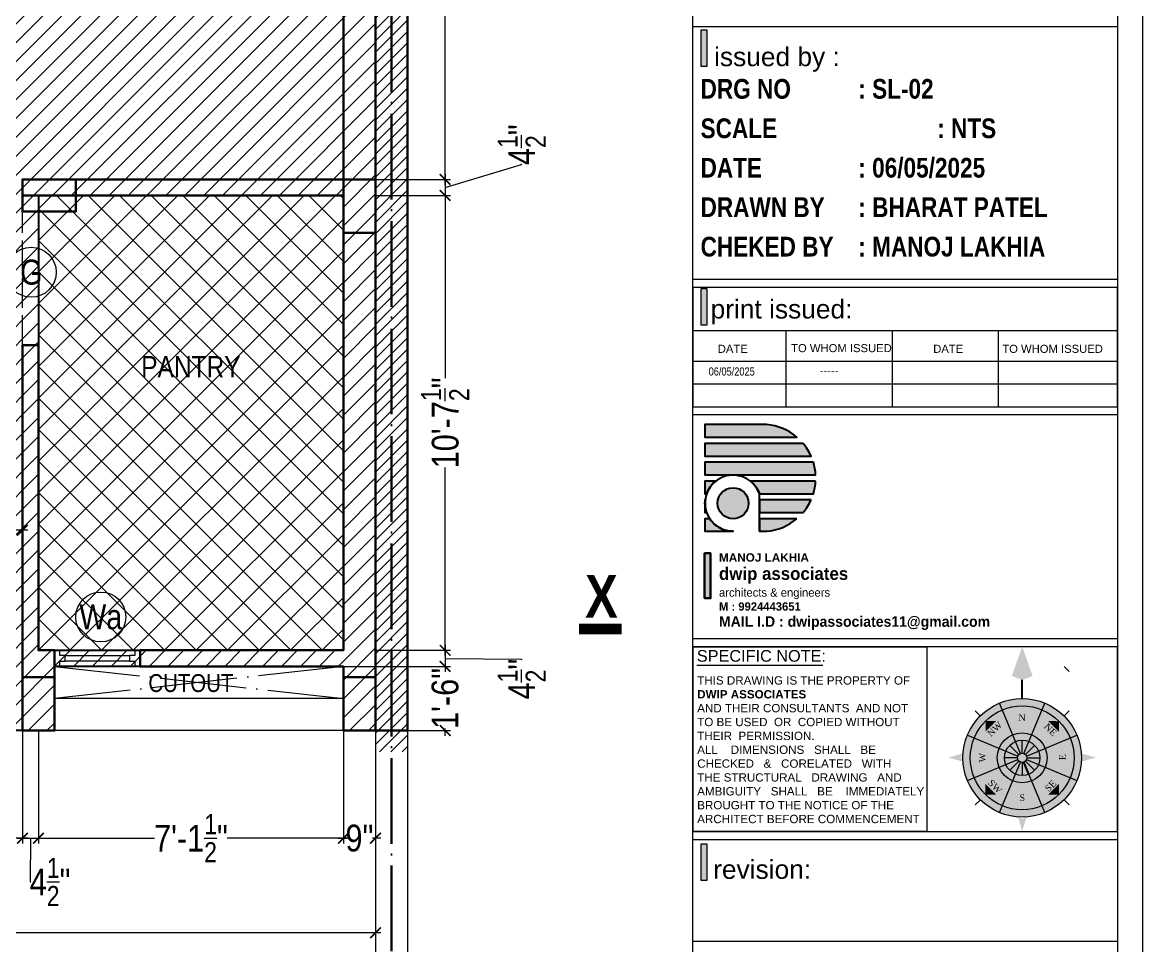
# Model space of a CAD drawing. Header units: millimetres. Extents: x 56222 to 154870, y -177588 to -121287.
# Drawn here: x 149369.6 to 149683.7, y -176092.2 to -175833.4 of the extents above; entities that cross this region are included whole.
import ezdxf
from ezdxf.enums import TextEntityAlignment as Align

# ---------------------------------------------------------------- set-up
doc = ezdxf.new("R2010")
doc.units = ezdxf.units.MM
doc.header["$MEASUREMENT"] = 0
doc.header["$PDMODE"] = 35
doc.linetypes.add('ACAD_ISO02W100', pattern=[15, 12, -3])
doc.linetypes.add('ACAD_ISO04W100', pattern=[30, 24, -3, 0, -3])
doc.layers.get('Defpoints').update_dxf_attribs({"color": 220})
for name, color, linetype, lineweight in [('COLUMN', 1, 'Continuous', 30), ('FIRST FLOOR', 7, 'Continuous', 9), ('FIRST FLOOR ( DIM )', 250, 'Continuous', 9), ('FIRST FLOOR ( TEXT )', 7, 'Continuous', 9), ('FIRST FLOOR_( PLine )_', 251, 'Continuous', 30), ('GROUND FLOOR', 7, 'Continuous', 9), ('GROUND FLOOR  ( HATCH )', 251, 'Continuous', 9), ('GROUND FLOOR ( DW_RAIL )', 7, 'Continuous', 9), ('plot boundary', 26, 'Continuous', 30), ('SECTION', 7, 'Continuous', 9), ('STAIRCASE', 45, 'Continuous', 25), ('X_PLOT', 1, 'Continuous', 9), ('X_SHEET', 7, 'Continuous', 9), ('X~SLAB ( HATCH )', 251, 'Continuous', 9)]:
    doc.layers.add(name, color=color, linetype=linetype, lineweight=lineweight)
doc.layers.add('XX~SLAB ( PLINE )', color=251, linetype='Continuous', plot=False)
doc.styles.add("Cn_BT_0'-0", font='swissc.ttf')
doc.styles.add('Cn_BT_7', font='swissc.ttf', dxfattribs={"height": 7})
doc.styles.add('Cn_BT_7½', font='swissc.ttf', dxfattribs={"height": 7.5})
doc.styles.add('DUTCH801', font='dutcheb.ttf', dxfattribs={"height": 6.5})
doc.styles.add('KATHA', font='swissc.ttf')
doc.styles.get("Standard").update_dxf_attribs({"font": 'arial.ttf', "height": 6})
doc.dimstyles.new('Cn_BT_7½', dxfattribs={"dimtxt": 9, "dimasz": 3, "dimexe": 1.5, "dimexo": 0, "dimgap": 0.09, "dimtad": 0, "dimdec": 3, "dimzin": 3, "dimdsep": 46, "dimlunit": 4, "dimtxsty": 'Cn_BT_7½', "dimblk": 'ARCHTICK', "dimcen": 0.09, "dimdle": 1.5, "dimclrd": 251, "dimclre": 251, "dimclrt": 14, "dimadec": 0, "dimazin": 0, "dimtfac": 0.75, "dimtdec": 3, "dimtofl": 0, "dimtmove": 0, "dimatfit": 3, "dimfxl": 0, "dimtolj": 1, "dimtzin": 0, "dimlwd": 15, "dimlwe": 15, "dimarcsym": 0})

# ---------------------------------------------------------------- blocks, each defined once
blk = doc.blocks.new('_ArchTick')
at = {"color": 0, "linetype": 'ByBlock', "const_width": 0.15}
blk.add_lwpolyline([(-0.5, -0.5), (0.5, 0.5)], dxfattribs=at)
blk = doc.blocks.new('*D49')
at = {"layer": 'Defpoints', "color": 0, "transparency": 16777216}
for p in [(149468.643546152, -175881.9436803164), (149468.643546152, -176009.4436803164), (149488.1690364282, -176009.4436803164)]:
    blk.add_point(p, dxfattribs=at)
at = {"layer": 'FIRST FLOOR ( DIM )', "color": 251, "lineweight": 15, "transparency": 16777216}
for p, q in [((149488.1690364282, -175880.4436803164), (149488.1690364282, -175933.1604984982)), ((149468.643546152, -175881.9436803164), (149489.6690364282, -175881.9436803164)), ((149488.1690364282, -176010.9436803164), (149488.1690364282, -175958.2268621346)), ((149468.643546152, -176009.4436803164), (149489.6690364282, -176009.4436803164))]:
    blk.add_line(p, q, dxfattribs=at)
at = {"layer": 'FIRST FLOOR ( DIM )', "color": 251, "lineweight": 15, "transparency": 16777216, "xscale": 3, "yscale": 3, "zscale": 3}
for p, rotation in [((149488.1690364282, -175881.9436803164), 90), ((149488.1690364282, -176009.4436803164), 270)]:
    blk.add_blockref('_ArchTick', p, dxfattribs=dict(at, rotation=rotation))
at = {"layer": 'FIRST FLOOR ( DIM )', "color": 14, "transparency": 16777216, "insert": (149488.1690364282, -175945.6936803164), "char_height": 7.5, "attachment_point": 5, "rotation": 90, "style": 'Cn_BT_7½'}
blk.add_mtext('\\A1;10\'-7{\\H0.750000x;\\S1/2;}"', dxfattribs=at)
blk = doc.blocks.new('*D48')
at = {"layer": 'Defpoints', "color": 0, "transparency": 16777216}
for p in [(149468.6435461521, -175725.9436803164), (149468.643546152, -175877.4436803164), (149488.1690364282, -175877.4436803164)]:
    blk.add_point(p, dxfattribs=at)
at = {"layer": 'FIRST FLOOR ( DIM )', "color": 251, "lineweight": 15, "transparency": 16777216}
for p, q in [((149468.6435461521, -175725.9436803164), (149489.6690364282, -175725.9436803164)), ((149488.1690364282, -175724.4436803164), (149488.1690364282, -175789.1604984982)), ((149488.1690364282, -175878.9436803164), (149488.1690364282, -175814.2268621346)), ((149468.643546152, -175877.4436803164), (149489.6690364282, -175877.4436803164))]:
    blk.add_line(p, q, dxfattribs=at)
at = {"layer": 'FIRST FLOOR ( DIM )', "color": 251, "lineweight": 15, "transparency": 16777216, "xscale": 3, "yscale": 3, "zscale": 3}
for p, rotation in [((149488.1690364282, -175725.9436803164), 90), ((149488.1690364282, -175877.4436803164), 270)]:
    blk.add_blockref('_ArchTick', p, dxfattribs=dict(at, rotation=rotation))
at = {"layer": 'FIRST FLOOR ( DIM )', "color": 14, "transparency": 16777216, "insert": (149488.1690364282, -175801.6936803164), "char_height": 7.5, "attachment_point": 5, "rotation": 90, "style": 'Cn_BT_7½'}
blk.add_mtext('\\A1;12\'-7{\\H0.750000x;\\S1/2;}"', dxfattribs=at)
blk = doc.blocks.new('NORTH')
h = blk.add_hatch(color=9)
h.set_gradient(color1=(201, 201, 201), color2=(237, 237, 237), one_color=1, tint=0.9300000071525574, name='SPHERICAL')
edge = h.paths.add_edge_path()
edge.add_arc((329168.3621632035, -156620.0577519589), 24.14051075117318, 0, 360)
at = {"layer": 'X_SHEET'}
for color, points in [(224, [(329168.3937840788, -156574.8264257577), (329168.3734990569, -156588.3563374316), (329164.1479372866, -156586.6587594029)]), (230, [(329172.604132083, -156586.6714375416), (329168.3734990569, -156588.3563374316), (329168.3937840788, -156574.8264257577)]), (47, [(329165.3133689479, -156601.9569072046), (329168.3621632043, -156598.9172412079), (329171.4018292008, -156601.9660354646)]), (47, [(329153.429538835, -156609.3919497874), (329153.4359934898, -156605.0867582552), (329157.7411850221, -156605.0932129096)]), (47, [(329179.0279653758, -156605.1251275897), (329183.333156908, -156605.1315822445), (329183.3267022532, -156609.4367737767)]), (224, [(329143.4240205843, -156619.9287936278), (329144.2671044365, -156618.2362868549), (329138.3503037065, -156619.9364005112)]), (47, [(329147.2216738365, -156620.0292261466), (329150.2704680939, -156616.9895601498), (329150.2613398336, -156623.078020403)]), (47, [(329186.4538796975, -156623.0974179562), (329186.4630079575, -156617.0089577027), (329189.502673954, -156620.0577519591)]), (224, [(329193.3003058228, -156619.9287936278), (329192.4572219706, -156618.2362868549), (329198.3740227006, -156619.9364005112)]), (230, [(329144.2721756926, -156621.6187647733), (329143.4240205843, -156619.9287936278), (329138.3503037065, -156619.9364005112)]), (230, [(329192.4521507145, -156621.6187647733), (329193.3003058228, -156619.9287936278), (329198.3740227006, -156619.9364005112)]), (47, [(329153.3911695001, -156634.9839216731), (329153.3976241551, -156630.6787301413), (329157.6963610327, -156634.9903763278)]), (47, [(329178.9831413864, -156635.0222910077), (329183.2947875729, -156630.7235541302), (329183.2883329185, -156635.0287456625)]), (47, [(329171.3792621133, -156638.1585729527), (329165.2908018605, -156638.149444693), (329168.3304678571, -156641.1982389501)]), (230, [(329166.6755984594, -156644.1335473365), (329168.3655696049, -156644.9817024448), (329168.3579627215, -156650.0554193226)]), (224, [(329168.3655696049, -156644.9817024448), (329170.0580763778, -156644.1386185926), (329168.3579627215, -156650.0554193226)])]:
    blk.add_hatch(color=color, dxfattribs=at).paths.add_polyline_path(points)
at = {"color": 254, "lineweight": 5}
for p, q in [((329185.432082057, -156582.8466500555), (329187.5534024005, -156584.9679703991)), ((329168.3621632035, -156618.1806475668), (329168.3621632035, -156612.8824246743)), ((329167.0348499589, -156618.7304387143), (329163.2884406234, -156614.9840293787)), ((329169.6894764482, -156618.7304387143), (329173.4358857837, -156614.9840293787)), ((329166.4850588114, -156620.0577519589), (329161.186835919, -156620.0577519589)), ((329167.0348499589, -156621.3850652036), (329163.2884406234, -156625.1314745391)), ((329168.3621632035, -156621.934856351), (329168.3621632035, -156627.2330792435)), ((329169.6894764482, -156621.3850652036), (329173.4358857837, -156625.1314745391)), ((329170.2392675956, -156620.0577519589), (329175.5374904882, -156620.0577519589))]:
    blk.add_line(p, q, dxfattribs=at)
at = {"color": 250, "lineweight": 9}
for p, q in [((329151.3035802034, -156602.9878331054), (329149.1822598599, -156600.8665127618)), ((329167.6438264519, -156618.3235336306), (329159.1239896908, -156597.7548281713)), ((329169.0804999553, -156618.3235336306), (329177.6003367161, -156597.7548281712)), ((329185.432082057, -156602.9878331054), (329187.5534024005, -156600.8665127618)), ((329146.0592394161, -156610.8195784457), (329166.6279448753, -156619.3394152072)), ((329170.0963815318, -156619.3394152072), (329190.665086991, -156610.8195784457)), ((329146.0592394161, -156629.2959254722), (329166.6279448753, -156620.7760887106)), ((329159.1239896906, -156642.3606757465), (329167.643826452, -156621.7919702872)), ((329177.6003367164, -156642.3606757465), (329169.0804999552, -156621.7919702872)), ((329170.0963815318, -156620.7760887106), (329190.665086991, -156629.2959254722)), ((329151.3035802034, -156637.1276708124), (329149.1822598599, -156639.248991156)), ((329185.432082057, -156637.1276708124), (329187.5534024005, -156639.248991156))]:
    blk.add_line(p, q, dxfattribs=at)
at = {"color": 1}
blk.add_line((329171.108042077, -156626.6868899763), (329169.0804999553, -156621.7919702872), dxfattribs=at)
at = {"lineweight": 9}
for radius in [24.14051075117318, 21.14051075117984, 10.17532728460417, 7.17532728461083, 1.877104392100591]:
    blk.add_circle((329168.3621632035, -156620.0577519589), radius, dxfattribs=at)
at = {"layer": 'X_SHEET', "color": 29, "linetype": 'Continuous', "lineweight": 25}
blk.add_line((329168.3621632035, -156595.9172412077), (329168.3734990569, -156588.3563374316), dxfattribs=at)
at = {"layer": 'X_SHEET', "color": 26, "linetype": 'ByBlock', "lineweight": -2, "style": 'DUTCH801'}
for s, rotation, p in [('NW', 44.91409808832454, (329156.1914607405, -156607.3916111174)), ('N', 359.9140980894007, (329168.303544484, -156602.3570721998)), ('SE', 44.91409808832454, (329178.9328209858, -156630.5113682479)), ('S', 359.9140980894007, (329168.4133798605, -156634.9479959616))]:
    blk.add_text(s, height=2.7, rotation=rotation, dxfattribs=at).set_placement(p, align=Align.TOP_CENTER)
for s, rotation, p in [('NE', 314.9140980888976, (329178.9289929538, -156609.5513213008)), ('W', 89.91409808963222, (329153.4522928761, -156619.9590685183)), ('E', 89.91409808963222, (329186.0556431458, -156619.7610153191)), ('SW', 314.9140980888976, (329156.3279463934, -156632.6537724308))]:
    blk.add_text(s, height=2.7, rotation=rotation, dxfattribs=at).set_placement(p, align=Align.CENTER)
blk = doc.blocks.new('logo')
at = {"layer": 'STAIRCASE', "linetype": 'Continuous', "ltscale": 15}
h = blk.add_hatch(color=0, dxfattribs=at)
edge = h.paths.add_edge_path()
edge.add_line((52190.17701092365, -8438.837444591703), (52131.53455873378, -8438.837444591703))
edge.add_line((52131.53455873378, -8438.837444591703), (52131.53455873378, -8450.837444591703))
edge.add_line((52131.53455873378, -8450.837444591703), (52219.13353665334, -8450.837444591703))
edge.add_arc((52186.07938607487, -8489.66187546931), 50.98934499907119, 49.58975698155604, 85.39060465791819)
edge = h.paths.add_edge_path()
edge.add_line((52225.03581458451, -8456.763395546865), (52131.53455873378, -8456.763395546865))
edge.add_line((52131.53455873378, -8456.763395546865), (52131.53455873378, -8468.763395546865))
edge.add_line((52131.53455873378, -8468.763395546865), (52232.58924352859, -8468.763395546865))
edge.add_arc((52186.07938607487, -8489.66187546932), 50.98934499907353, 24.19602448674761, 40.1808997135473)
edge = h.paths.add_edge_path()
edge.add_line((52234.82091538775, -8474.689346502026), (52131.53455873378, -8474.689346502026))
edge.add_line((52131.53455873378, -8474.689346502026), (52131.53455873378, -8486.689346502026))
edge.add_line((52131.53455873378, -8486.689346502026), (52236.98201248032, -8486.689346502026))
edge.add_arc((52186.07938607487, -8489.661875469319), 50.98934499907579, 3.342070423068783, 17.07602453624784)
edge = h.paths.add_edge_path()
edge.add_line((52236.98312466052, -8492.615297457187), (52174.84297450418, -8492.615297457187))
edge.add_arc((52158.31490960281, -8513.686848498464), 26.78035086904048, 19.80006977347449, 51.890136656870425, ccw=False)
edge.add_line((52183.51201567423, -8504.615297457187), (52234.82678061332, -8504.615297457187))
edge.add_arc((52186.07938607487, -8489.66187546931), 50.98934499906755, 342.9464344103156, 356.6794360763926)
edge = h.paths.add_edge_path()
edge.add_line((52232.59782423588, -8510.541248412348), (52183.51201567423, -8510.541248412348))
edge.add_line((52183.51201567423, -8510.541248412348), (52183.51201567423, -8522.541248412348))
edge.add_line((52183.51201567423, -8522.541248412348), (52225.0519422947, -8522.541248412348))
edge.add_arc((52186.07938607487, -8489.66187546933), 50.98934499906079, 319.847196360396, 335.8275113473365)
edge = h.paths.add_edge_path()
edge.add_line((52219.15596601582, -8528.46719936751), (52183.51201567423, -8528.46719936751))
edge.add_line((52183.51201567423, -8528.46719936751), (52183.51201567423, -8540.46719936751))
edge.add_line((52183.51201567423, -8540.46719936751), (52190.40747653529, -8540.46719936751))
edge.add_arc((52186.07938607487, -8489.661875469317), 50.98934499906522, 274.8692539683935, 310.44335165766)
edge = h.paths.add_edge_path()
edge.add_line((52135.98268130251, -8528.46719936751), (52131.53455873377, -8528.46719936751))
edge.add_line((52131.53455873377, -8528.46719936751), (52131.53455873377, -8540.46719936751))
edge.add_line((52131.53455873377, -8540.46719936751), (52158.31490960281, -8540.46719936751))
edge.add_arc((52158.31490960281, -8513.686848498468), 26.78035086904129, 213.4981649148924, 270, ccw=False)
edge = h.paths.add_edge_path()
edge.add_line((52131.53455873377, -8513.686848498492), (52131.53455873377, -8522.541248412348))
edge.add_line((52131.53455873377, -8522.541248412348), (52133.04067776811, -8522.541248412348))
edge.add_arc((52158.31490960281, -8513.686848498477), 26.78035086904143, 180.0000000000311, 199.3070467286024, ccw=False)
edge = h.paths.add_edge_path()
edge.add_line((52131.71994028967, -8510.541248412348), (52131.53455873377, -8510.541248412348))
edge.add_line((52131.53455873377, -8510.541248412348), (52131.53455873377, -8513.686848498484))
edge.add_arc((52158.31490960281, -8513.686848498512), 26.78035086904129, 173.2545084101257, 179.9999999999416, ccw=False)
edge = h.paths.add_edge_path()
edge.add_line((52141.78684470145, -8492.615297457187), (52131.53455873378, -8492.615297457187))
edge.add_line((52131.53455873378, -8492.615297457187), (52131.53455873377, -8504.615297457187))
edge.add_line((52131.53455873377, -8504.615297457187), (52133.11780353139, -8504.615297457187))
edge.add_arc((52158.31490960281, -8513.686848498464), 26.7803508690404, 128.1098633431295, 160.1999302265254, ccw=False)
edge = h.paths.add_edge_path()
edge.add_arc((52158.31490960281, -8513.686848498468), 14.78035086904056, 0, 360)
at = {"layer": 'STAIRCASE', "color": 0, "linetype": 'Continuous', "ltscale": 15}
blk.add_line((52183.51201567423, -8540.46719936751), (52183.51201567423, -8504.615297457187), dxfattribs=at)
for points in [[(52190.17701092365, -8438.837444591703), (52131.53455873378, -8438.837444591703), (52131.53455873378, -8450.837444591703), (52219.13353665334, -8450.837444591703, 0.157493798181066)], [(52225.03581458451, -8456.763395546865), (52131.53455873378, -8456.763395546865), (52131.53455873378, -8468.763395546865), (52232.58924352859, -8468.763395546865, 0.06986049528061673)], [(52234.82091538775, -8474.689346502026), (52131.53455873378, -8474.689346502026), (52131.53455873378, -8486.689346502026), (52236.98201248032, -8486.689346502026, 0.05999751561566156)], [(52141.78684470145, -8492.615297457187), (52131.53455873378, -8492.615297457187), (52131.53455873377, -8504.615297457187), (52133.11780353139, -8504.615297457187, -0.1409416100228862)], [(52236.98312466052, -8492.615297457187), (52174.84297450418, -8492.615297457187, -0.1409416100228862), (52183.51201567423, -8504.615297457187), (52234.82678061332, -8504.615297457187, 0.05999334482245701)], [(52131.71994028967, -8510.541248412348), (52131.53455873377, -8510.541248412348), (52131.53455873377, -8513.686848498484, -0.02944126149860299)], [(52131.53455873377, -8513.686848498492), (52131.53455873377, -8522.541248412348), (52133.04067776811, -8522.541248412348, -0.08444273766313098)], [(52232.59782423588, -8510.541248412348), (52183.51201567423, -8510.541248412348), (52183.51201567423, -8522.541248412348), (52225.0519422947, -8522.541248412348, 0.06984050039736454)], [(52135.98268130251, -8528.46719936751), (52131.53455873377, -8528.46719936751), (52131.53455873377, -8540.46719936751), (52158.31490960281, -8540.46719936751, -0.251655065199232)], [(52219.15596601582, -8528.46719936751), (52183.51201567423, -8528.46719936751), (52183.51201567423, -8540.46719936751), (52190.40747653529, -8540.46719936751, 0.1564800313930307)]]:
    blk.add_lwpolyline(points, format="xyb", close=True, dxfattribs=at)
blk.add_circle((52158.31490960281, -8513.686848498468), 14.78035086904056, dxfattribs=at)
blk.add_arc((52158.31490960281, -8513.686848498468), 26.78035086904056, 19.8000697734819, 270, dxfattribs=at)
blk = doc.blocks.new('*D46')
at = {"layer": 'Defpoints', "color": 0, "transparency": 16777216}
for p in [(149369.643546152, -175975.7981006133), (149327.643546152, -175980.1542264929), (149369.643546152, -175980.1542264929)]:
    blk.add_point(p, dxfattribs=at)
at = {"layer": 'FIRST FLOOR ( DIM )', "color": 251, "lineweight": 15, "transparency": 16777216}
for p, q in [((149327.643546152, -175980.1542264929), (149327.643546152, -175974.2981006133)), ((149369.643546152, -175980.1542264929), (149369.643546152, -175974.2981006133)), ((149326.143546152, -175975.7981006133), (149340.0916955027, -175975.7981006133)), ((149371.143546152, -175975.7981006133), (149357.1953968014, -175975.7981006133))]:
    blk.add_line(p, q, dxfattribs=at)
at = {"layer": 'FIRST FLOOR ( DIM )', "color": 251, "lineweight": 15, "transparency": 16777216, "xscale": 3, "yscale": 3, "zscale": 3, "rotation": 180}
blk.add_blockref('_ArchTick', (149327.643546152, -175975.7981006133), dxfattribs=at)
at = {"layer": 'FIRST FLOOR ( DIM )', "color": 251, "lineweight": 15, "transparency": 16777216, "xscale": 3, "yscale": 3, "zscale": 3}
blk.add_blockref('_ArchTick', (149369.643546152, -175975.7981006133), dxfattribs=at)
at = {"layer": 'FIRST FLOOR ( DIM )', "color": 14, "transparency": 16777216, "insert": (149348.643546152, -175975.7981006133), "char_height": 7.5, "attachment_point": 5, "style": 'Cn_BT_7½'}
blk.add_mtext('\\A1;3\'-6"', dxfattribs=at)
blk = doc.blocks.new('*D42')
at = {"layer": 'Defpoints', "color": 0, "transparency": 16777216}
for p in [(149369.643546152, -176031.9436803164), (149374.143546152, -176031.9436803164), (149374.143546152, -176062.1161390302)]:
    blk.add_point(p, dxfattribs=at)
at = {"layer": 'FIRST FLOOR ( DIM )', "color": 251, "lineweight": 15, "transparency": 16777216}
for p, q in [((149369.643546152, -176031.9436803164), (149369.643546152, -176063.6161390302)), ((149374.143546152, -176031.9436803164), (149374.143546152, -176063.6161390302)), ((149368.143546152, -176062.1161390302), (149375.643546152, -176062.1161390302)), ((149371.893546152, -176062.1161390302), (149371.8635526845, -176074.3758707309)), ((149371.8635526845, -176074.3758707309), (149372.0435526845, -176074.3758707309))]:
    blk.add_line(p, q, dxfattribs=at)
at = {"layer": 'FIRST FLOOR ( DIM )', "color": 251, "lineweight": 15, "transparency": 16777216, "xscale": 3, "yscale": 3, "zscale": 3, "rotation": 180}
blk.add_blockref('_ArchTick', (149369.643546152, -176062.1161390302), dxfattribs=at)
at = {"layer": 'FIRST FLOOR ( DIM )', "color": 251, "lineweight": 15, "transparency": 16777216, "xscale": 3, "yscale": 3, "zscale": 3}
blk.add_blockref('_ArchTick', (149374.143546152, -176062.1161390302), dxfattribs=at)
at = {"layer": 'FIRST FLOOR ( DIM )', "color": 14, "transparency": 16777216, "insert": (149377.4127734638, -176074.3758707309), "char_height": 7.5, "attachment_point": 5, "style": 'Cn_BT_7½'}
blk.add_mtext('\\A1;4{\\H0.750000x;\\S1/2;}"', dxfattribs=at)
blk = doc.blocks.new('*D41')
at = {"layer": 'Defpoints', "color": 0, "transparency": 16777216}
for p in [(149374.143546152, -176031.9436803164), (149459.643546152, -176031.9436803164), (149459.643546152, -176062.1161390302)]:
    blk.add_point(p, dxfattribs=at)
at = {"layer": 'FIRST FLOOR ( DIM )', "color": 251, "lineweight": 15, "transparency": 16777216}
for p, q in [((149374.143546152, -176031.9436803164), (149374.143546152, -176063.6161390302)), ((149459.643546152, -176031.9436803164), (149459.643546152, -176063.6161390302)), ((149372.643546152, -176062.1161390302), (149406.6931565416, -176062.1161390302)), ((149461.143546152, -176062.1161390302), (149427.0939357624, -176062.1161390302))]:
    blk.add_line(p, q, dxfattribs=at)
at = {"layer": 'FIRST FLOOR ( DIM )', "color": 251, "lineweight": 15, "transparency": 16777216, "xscale": 3, "yscale": 3, "zscale": 3, "rotation": 180}
blk.add_blockref('_ArchTick', (149374.143546152, -176062.1161390302), dxfattribs=at)
at = {"layer": 'FIRST FLOOR ( DIM )', "color": 251, "lineweight": 15, "transparency": 16777216, "xscale": 3, "yscale": 3, "zscale": 3}
blk.add_blockref('_ArchTick', (149459.643546152, -176062.1161390302), dxfattribs=at)
at = {"layer": 'FIRST FLOOR ( DIM )', "color": 14, "transparency": 16777216, "insert": (149416.893546152, -176062.1161390302), "char_height": 7.5, "attachment_point": 5, "style": 'Cn_BT_7½'}
blk.add_mtext('\\A1;7\'-1{\\H0.750000x;\\S1/2;}"', dxfattribs=at)
blk = doc.blocks.new('*D40')
at = {"layer": 'Defpoints', "color": 0, "transparency": 16777216}
for p in [(149459.643546152, -176031.9436803164), (149468.643546152, -176031.9436803164), (149468.643546152, -176062.1161390302)]:
    blk.add_point(p, dxfattribs=at)
at = {"layer": 'FIRST FLOOR ( DIM )', "color": 251, "lineweight": 15, "transparency": 16777216}
for p, q in [((149459.643546152, -176031.9436803164), (149459.643546152, -176063.6161390302)), ((149468.643546152, -176031.9436803164), (149468.643546152, -176063.6161390302)), ((149458.143546152, -176062.1161390302), (149460.4886110871, -176062.1161390302)), ((149470.143546152, -176062.1161390302), (149467.798481217, -176062.1161390302))]:
    blk.add_line(p, q, dxfattribs=at)
at = {"layer": 'FIRST FLOOR ( DIM )', "color": 251, "lineweight": 15, "transparency": 16777216, "xscale": 3, "yscale": 3, "zscale": 3, "rotation": 180}
blk.add_blockref('_ArchTick', (149459.643546152, -176062.1161390302), dxfattribs=at)
at = {"layer": 'FIRST FLOOR ( DIM )', "color": 251, "lineweight": 15, "transparency": 16777216, "xscale": 3, "yscale": 3, "zscale": 3}
blk.add_blockref('_ArchTick', (149468.643546152, -176062.1161390302), dxfattribs=at)
at = {"layer": 'FIRST FLOOR ( DIM )', "color": 14, "transparency": 16777216, "insert": (149464.143546152, -176062.1161390302), "char_height": 7.5, "attachment_point": 5, "style": 'Cn_BT_7½'}
blk.add_mtext('\\A1;9"', dxfattribs=at)
blk = doc.blocks.new('*D34')
at = {"layer": 'Defpoints', "color": 0, "transparency": 16777216}
for p in [(149231.643546152, -176031.9436803164), (149369.643546152, -176031.9436803166), (149369.643546152, -176062.1161390302)]:
    blk.add_point(p, dxfattribs=at)
at = {"layer": 'FIRST FLOOR ( DIM )', "color": 251, "lineweight": 15, "transparency": 16777216}
for p, q in [((149231.643546152, -176031.9436803164), (149231.643546152, -176063.6161390302)), ((149369.643546152, -176031.9436803166), (149369.643546152, -176063.6161390302)), ((149230.143546152, -176062.1161390302), (149289.7832539442, -176062.1161390302)), ((149371.143546152, -176062.1161390302), (149311.5038383598, -176062.1161390302))]:
    blk.add_line(p, q, dxfattribs=at)
at = {"layer": 'FIRST FLOOR ( DIM )', "color": 251, "lineweight": 15, "transparency": 16777216, "xscale": 3, "yscale": 3, "zscale": 3, "rotation": 180}
blk.add_blockref('_ArchTick', (149231.643546152, -176062.1161390302), dxfattribs=at)
at = {"layer": 'FIRST FLOOR ( DIM )', "color": 251, "lineweight": 15, "transparency": 16777216, "xscale": 3, "yscale": 3, "zscale": 3}
blk.add_blockref('_ArchTick', (149369.643546152, -176062.1161390302), dxfattribs=at)
at = {"layer": 'FIRST FLOOR ( DIM )', "color": 14, "transparency": 16777216, "insert": (149300.643546152, -176062.1161390302), "char_height": 7.5, "attachment_point": 5, "style": 'Cn_BT_7½'}
blk.add_mtext('\\A1;11\'-6"', dxfattribs=at)
blk = doc.blocks.new('*D17')
at = {"layer": 'Defpoints', "color": 0, "transparency": 16777216}
for p in [(149068.143546152, -176043.9436803166), (149468.6435325229, -176043.9436803166), (149468.6435325229, -176088.6002288882)]:
    blk.add_point(p, dxfattribs=at)
at = {"layer": 'FIRST FLOOR ( DIM )', "color": 251, "lineweight": 15, "transparency": 16777216}
for p, q in [((149068.143546152, -176043.9436803166), (149068.143546152, -176090.1002288882)), ((149468.6435325229, -176043.9436803166), (149468.6435325229, -176090.1002288882)), ((149066.643546152, -176088.6002288882), (149255.685032844, -176088.6002288882)), ((149470.1435325229, -176088.6002288882), (149281.102045831, -176088.6002288882))]:
    blk.add_line(p, q, dxfattribs=at)
at = {"layer": 'FIRST FLOOR ( DIM )', "color": 251, "lineweight": 15, "transparency": 16777216, "xscale": 3, "yscale": 3, "zscale": 3, "rotation": 180}
blk.add_blockref('_ArchTick', (149068.143546152, -176088.6002288882), dxfattribs=at)
at = {"layer": 'FIRST FLOOR ( DIM )', "color": 251, "lineweight": 15, "transparency": 16777216, "xscale": 3, "yscale": 3, "zscale": 3}
blk.add_blockref('_ArchTick', (149468.6435325229, -176088.6002288882), dxfattribs=at)
at = {"layer": 'FIRST FLOOR ( DIM )', "color": 14, "transparency": 16777216, "insert": (149268.3935393375, -176088.6002288882), "char_height": 7.5, "attachment_point": 5, "style": 'Cn_BT_7½'}
blk.add_mtext('\\A1;33\'-4{\\H0.750000x;\\S1/2;}"', dxfattribs=at)
blk = doc.blocks.new('*D15')
at = {"layer": 'Defpoints', "color": 0, "transparency": 16777216}
for p in [(149468.643546152, -175877.4436803164), (149477.6435351034, -175881.9436803164), (149488.1690364282, -175881.9436803164)]:
    blk.add_point(p, dxfattribs=at)
at = {"layer": 'FIRST FLOOR ( DIM )', "color": 251, "lineweight": 15, "transparency": 16777216}
for p, q in [((149488.1690364282, -175879.6936803164), (149509.6120721425, -175873.2607696021)), ((149509.6120721425, -175873.2607696021), (149509.6120721425, -175873.0807696021)), ((149468.643546152, -175877.4436803164), (149489.6690364282, -175877.4436803164)), ((149488.1690364282, -175875.9436803164), (149488.1690364282, -175883.4436803164)), ((149477.6435351034, -175881.9436803164), (149489.6690364282, -175881.9436803164))]:
    blk.add_line(p, q, dxfattribs=at)
at = {"layer": 'FIRST FLOOR ( DIM )', "color": 251, "lineweight": 15, "transparency": 16777216, "xscale": 3, "yscale": 3, "zscale": 3}
for p, rotation in [((149488.1690364282, -175877.4436803164), 90), ((149488.1690364282, -175881.9436803164), 270)]:
    blk.add_blockref('_ArchTick', p, dxfattribs=dict(at, rotation=rotation))
at = {"layer": 'FIRST FLOOR ( DIM )', "color": 14, "transparency": 16777216, "insert": (149509.6120721425, -175867.7115488228), "char_height": 7.5, "attachment_point": 5, "rotation": 90, "style": 'Cn_BT_7½'}
blk.add_mtext('\\A1;4{\\H0.750000x;\\S1/2;}"', dxfattribs=at)
blk = doc.blocks.new('*D14')
at = {"layer": 'Defpoints', "color": 0, "transparency": 16777216}
for p in [(149468.643546152, -176009.4436803164), (149459.643546152, -176013.9436803164), (149488.1690364282, -176013.9436803164)]:
    blk.add_point(p, dxfattribs=at)
at = {"layer": 'FIRST FLOOR ( DIM )', "color": 251, "lineweight": 15, "transparency": 16777216}
for p, q in [((149468.643546152, -176009.4436803164), (149489.6690364282, -176009.4436803164)), ((149488.1690364282, -176007.9436803164), (149488.1690364282, -176015.4436803164)), ((149488.1690364282, -176011.6936803164), (149509.6120721425, -176011.9628095888)), ((149509.6120721425, -176011.9628095888), (149509.6120721425, -176012.1428095888)), ((149459.643546152, -176013.9436803164), (149489.6690364282, -176013.9436803164))]:
    blk.add_line(p, q, dxfattribs=at)
at = {"layer": 'FIRST FLOOR ( DIM )', "color": 251, "lineweight": 15, "transparency": 16777216, "xscale": 3, "yscale": 3, "zscale": 3}
for p, rotation in [((149488.1690364282, -176009.4436803164), 90), ((149488.1690364282, -176013.9436803164), 270)]:
    blk.add_blockref('_ArchTick', p, dxfattribs=dict(at, rotation=rotation))
at = {"layer": 'FIRST FLOOR ( DIM )', "color": 14, "transparency": 16777216, "insert": (149509.6120721425, -176017.512030368), "char_height": 7.5, "attachment_point": 5, "rotation": 90, "style": 'Cn_BT_7½'}
blk.add_mtext('\\A1;4{\\H0.750000x;\\S1/2;}"', dxfattribs=at)
blk = doc.blocks.new('*D13')
at = {"layer": 'Defpoints', "color": 0, "transparency": 16777216}
for p in [(149459.643546152, -176013.9436803164), (149477.6435461521, -176031.943691365), (149488.1690364282, -176031.943691365)]:
    blk.add_point(p, dxfattribs=at)
at = {"layer": 'FIRST FLOOR ( DIM )', "color": 251, "lineweight": 15, "transparency": 16777216}
for p, q in [((149488.1690364282, -176012.4436803164), (149488.1690364282, -176014.5671598667)), ((149459.643546152, -176013.9436803164), (149489.6690364282, -176013.9436803164)), ((149488.1690364282, -176033.443691365), (149488.1690364282, -176031.3202118147)), ((149477.6435461521, -176031.943691365), (149489.6690364282, -176031.943691365))]:
    blk.add_line(p, q, dxfattribs=at)
at = {"layer": 'FIRST FLOOR ( DIM )', "color": 251, "lineweight": 15, "transparency": 16777216, "xscale": 3, "yscale": 3, "zscale": 3}
for p, rotation in [((149488.1690364282, -176013.9436803164), 90), ((149488.1690364282, -176031.943691365), 270)]:
    blk.add_blockref('_ArchTick', p, dxfattribs=dict(at, rotation=rotation))
at = {"layer": 'FIRST FLOOR ( DIM )', "color": 14, "transparency": 16777216, "insert": (149488.1690364282, -176022.9436858406), "char_height": 7.5, "attachment_point": 5, "rotation": 90, "style": 'Cn_BT_7½'}
blk.add_mtext('\\A1;1\'-6"', dxfattribs=at)

msp = doc.modelspace()

# ---------------------------------------------------------------- hatches: boundary and pattern name
at = {"layer": 'GROUND FLOOR  ( HATCH )'}
h = msp.add_hatch(dxfattribs=at)
h.set_pattern_fill('ANSI31', color=6, scale=18, style=0)
h.set_pattern_definition([(45, (32936.95759704552, -13418.76929442576), (-1.590990257669732, 1.590990257669732), [])])
h.paths.add_polyline_path([(149477.6435351034, -175694.4436803164), (149468.643546152, -175694.4436803164), (149468.643546152, -176037.943691365), (149477.6435351034, -176037.943691365)])
at = {"layer": 'STAIRCASE', "linetype": 'Continuous', "ltscale": 15}
msp.add_hatch(color=251, dxfattribs=at).paths.add_polyline_path([(149560.883529435, -175982.2449316788), (149562.6043821239, -175982.2449316788), (149562.6043821239, -175994.8301725507), (149560.883529435, -175994.8301725507)])
at = {"layer": 'X_SHEET', "ltscale": 0.25}
h = msp.add_hatch(color=0, dxfattribs=at)
h.dxf.hatch_style = 1
h.paths.add_polyline_path([(149561.5114777029, -175835.510085047), (149559.9094178087, -175835.510085047), (149559.9094178087, -175845.8142951312), (149561.5114777029, -175845.8142951312)])
h = msp.add_hatch(color=0, dxfattribs=at)
h.dxf.hatch_style = 1
h.paths.add_polyline_path([(149561.508045913, -175907.9830003632), (149559.9059860187, -175907.9830003632), (149559.9059860187, -175918.2872104475), (149561.508045913, -175918.2872104475)])
h = msp.add_hatch(color=0, dxfattribs=at)
h.dxf.hatch_style = 1
h.paths.add_polyline_path([(149561.5114337035, -176063.6735467078), (149559.9093738093, -176063.6735467078), (149559.9093738093, -176073.9777567922), (149561.5114337035, -176073.9777567922)])
at = {"layer": 'X~SLAB ( HATCH )'}
h = msp.add_hatch(dxfattribs=at)
h.set_pattern_fill('ANSI31', color=256, scale=30, style=0)
h.set_pattern_definition([(45, (149063.6435461521, -176031.943691365), (-2.651650429449553, 2.651650429449553), [])])
h.paths.add_polyline_path([(149063.6435461521, -175721.4436803164), (149468.6435325229, -175721.4436803164), (149468.6435325229, -176031.943691365), (149459.643546152, -176031.943691365), (149459.643546152, -176013.9436803165), (149378.6435325229, -176013.9436803165), (149378.6435325229, -176031.9436803164), (149063.6435461521, -176031.9436803164)])
h.paths.add_polyline_path([(149231.643546152, -175926.9436913649), (149273.643546152, -175926.943691365), (149273.6435461521, -175980.9436913649), (149327.6435461521, -175980.943691365), (149327.643546152, -176022.9436913648), (149231.6435461521, -176022.9436913648)], flags=16)
h.paths.add_polyline_path([(149374.143546152, -176009.4436803164), (149459.643546152, -176009.4436803164), (149459.643546152, -175881.9436803164), (149374.143546152, -175881.9436803164)], flags=16)
h = msp.add_hatch(dxfattribs=at)
h.set_pattern_fill('ANSI37', color=6, scale=50, style=0)
h.set_pattern_definition([(45, (149374.143546152, -176009.4436803164), (-4.419417382415921, 4.419417382415922), []), (135, (149374.143546152, -176009.4436803164), (-4.419417382415922, -4.419417382415921), [])])
h.paths.add_polyline_path([(149374.143546152, -176009.4436803164), (149459.643546152, -176009.4436803164), (149459.643546152, -175881.9436803164), (149374.143546152, -175881.9436803164)])

# ---------------------------------------------------------------- linework, layer by layer
at = {"layer": 'COLUMN'}
for points in [[(149384.6435461521, -175877.4436803164), (149384.6435461521, -175886.4436803164), (149369.6435461521, -175886.4436803164), (149369.6435461521, -175877.4436803164)], [(149459.643546152, -175877.4436803164), (149468.643546152, -175877.4436803164), (149468.643546152, -175892.4436803164), (149459.643546152, -175892.4436803164)], [(149369.6435325229, -176016.943691365), (149378.6435325229, -176016.943691365), (149378.6435325229, -176031.943691365), (149369.6435325229, -176031.943691365)], [(149459.6435461521, -176016.9436803164), (149468.6435461521, -176016.9436803164), (149468.6435461521, -176031.9436803164), (149459.6435461521, -176031.9436803164)]]:
    msp.add_lwpolyline(points, close=True, dxfattribs=at)
at = {"layer": 'FIRST FLOOR'}
for p, q in [((149468.643546152, -175721.4436803164), (149468.6435461521, -176031.9436803164)), ((149459.643546152, -175725.9436803164), (149459.643546152, -175877.4436803164)), ((149369.6435461521, -175877.4436803164), (149369.6435461521, -175881.9436803164)), ((149369.6435461521, -175877.4436803164), (149459.643546152, -175877.4436803164)), ((149369.6435461521, -175881.9436803164), (149459.643546152, -175881.9436803164)), ((149459.643546152, -175881.9436803164), (149459.643546152, -176009.4436803164)), ((149369.643546152, -175923.9436803164), (149374.143546152, -175923.9436803164)), ((149374.143546152, -175923.9436803164), (149374.143546152, -176009.4436803164)), ((149374.143546152, -176009.4436803164), (149459.643546152, -176009.4436803164)), ((149378.6435325229, -176013.9436803162), (149378.6435325229, -176009.4436803162)), ((149378.6435325229, -176013.9436803165), (149378.6435325229, -176009.4436803162)), ((149402.6435325229, -176009.4436803164), (149402.6435325229, -176013.9436803164)), ((149378.6435325229, -176013.9436803164), (149459.643546152, -176013.9436803164)), ((149459.643546152, -176013.9436803164), (149459.643546152, -176031.9436803164)), ((149459.643546152, -176022.9436803164), (149378.6435461523, -176022.9436803164)), ((149468.643546152, -176031.9436803164), (149068.1435461521, -176031.9436803164))]:
    msp.add_line(p, q, dxfattribs=at)
at = {"layer": 'FIRST FLOOR', "linetype": 'ACAD_ISO02W100', "ltscale": 0.7}
msp.add_lwpolyline([(149374.143546152, -175923.9436803164), (149369.6435461521, -175923.9436803164), (149369.6435461521, -175886.4436803164), (149374.143546152, -175886.4436803164)], close=True, dxfattribs=at)
at = {"layer": 'FIRST FLOOR ( DIM )', "color": 5}
for centre in [(149372.1290559703, -175903.4804031593), (149391.6118268865, -176000.0997524002)]:
    msp.add_circle(centre, 7, dxfattribs=at)
at = {"layer": 'FIRST FLOOR_( PLine )_'}
for points in [[(149468.643546152, -175721.4436803164), (149423.643546152, -175721.4436803164), (149423.643546152, -175725.9436803164), (149459.643546152, -175725.9436803164), (149459.643546152, -175877.4436803164), (149369.6435461521, -175877.4436803164), (149369.6435461521, -175881.9436803164), (149459.643546152, -175881.9436803164), (149459.643546152, -176009.4436803164), (149402.6435325229, -176009.4436803164), (149402.6435325229, -176013.9436803164), (149459.643546152, -176013.9436803164), (149459.643546152, -176031.9436803164), (149468.6435461521, -176031.9436803164)], [(149374.143546152, -175923.9436803164), (149369.6435461521, -175923.9436803164), (149369.643546152, -176031.9436803164), (149374.143546152, -176031.9436803164), (149378.6435325229, -176031.943691365), (149378.6435325229, -176013.9436803165), (149378.6435325229, -176009.4436803162), (149374.143546152, -176009.4436803164)]]:
    msp.add_lwpolyline(points, close=True, dxfattribs=at)
at = {"layer": 'GROUND FLOOR'}
for p, q in [((149468.6435325229, -175648.3948171525), (149468.6435325229, -176169.3276276354)), ((149477.643546152, -175648.3948171525), (149477.6435461521, -176169.3276276354)), ((149468.643546152, -176031.9436803164), (149468.643546152, -176169.3276276354))]:
    msp.add_line(p, q, dxfattribs=at)
at = {"layer": 'GROUND FLOOR', "color": 1, "linetype": 'ACAD_ISO04W100'}
for p, q in [((149473.1435461521, -175648.3948171525), (149473.1435461521, -176031.9436803164)), ((149378.6435461521, -176013.9436803165), (149459.6435461521, -176022.9436803164)), ((149459.643546152, -176013.9436803165), (149378.6435461521, -176022.9436803164))]:
    msp.add_line(p, q, dxfattribs=at)
at = {"layer": 'GROUND FLOOR', "color": 6, "lineweight": 30}
msp.add_lwpolyline([(149477.6435351034, -175688.4436803164), (149468.643546152, -175688.4436803164), (149468.643546152, -176031.943691365), (149477.6435351034, -176031.943691365)], close=True, dxfattribs=at)
at = {"layer": 'GROUND FLOOR ( DW_RAIL )'}
msp.add_lwpolyline([(149402.6435325229, -176009.4436803166), (149401.1435325229, -176009.4436803166), (149401.1435325229, -176010.9436803166), (149399.6435325229, -176010.9436803166), (149399.6435325229, -176012.4436803167), (149381.6435325229, -176012.4436803165), (149381.6435325229, -176010.9436803165), (149380.1435325229, -176010.9436803165), (149380.1435325229, -176009.4436803164), (149378.6435325229, -176009.4436803165), (149378.6435325229, -176013.9436803164), (149380.1435325229, -176013.9436803164), (149380.1435325229, -176012.4436803162), (149381.6435325229, -176012.4436803165), (149381.6435325229, -176010.9436803165), (149399.6435325229, -176010.9436803167), (149399.6435325229, -176012.4436803167), (149401.1435325229, -176012.4436803167), (149401.1435325229, -176013.9436803166), (149402.6435325229, -176013.9436803166), (149402.6435325229, -176009.4436803166), (149378.6435325229, -176009.4436803164), (149378.6435325229, -176013.9436803164), (149402.6435325229, -176013.9436803166)], close=True, dxfattribs=at)
at = {"layer": 'plot boundary', "color": 251, "ltscale": 0.25}
msp.add_lwpolyline([(149560.883529435, -175982.2449316788), (149562.6043821239, -175982.2449316788), (149562.6043821239, -175994.8301725507), (149560.883529435, -175994.8301725507)], close=True, dxfattribs=at)
at = {"layer": 'SECTION', "color": 5}
msp.add_lwpolyline([(148949.816072272, -176001.9436803164, 12, 12, 0), (148949.816072272, -176004.9436803164, 0, 0, 0), (149531.6781711463, -176004.9436803164, 12, 12, 0), (149531.6781711463, -176001.9436803164, 12, 12, 0)], format="xyseb", dxfattribs=at)
at = {"layer": 'X_PLOT', "linetype": 'ACAD_ISO04W100', "lineweight": 30}
msp.add_line((149473.1435378173, -175648.3948171525), (149473.1435378174, -176169.3276276354), dxfattribs=at)
at = {"layer": 'X_SHEET', "color": 0, "linetype": 'Continuous', "lineweight": 9}
for p, q in [((149557.5625869931, -175919.8056837694), (149676.7018140289, -175919.8056837694)), ((149583.6985368552, -175919.8056837694), (149583.6985368552, -175941.1705561513)), ((149613.4748090262, -175919.8056837694), (149613.4748090262, -175941.1705561513)), ((149643.2403488375, -175919.8056837694), (149643.2403488375, -175941.1705561513)), ((149676.7018140289, -175928.4599860537), (149557.5632442068, -175928.4599860537)), ((149676.7018140289, -175934.8152711024), (149557.5639188797, -175934.8152711024))]:
    msp.add_line(p, q, dxfattribs=at)
at = {"layer": 'X_SHEET', "linetype": 'Continuous'}
msp.add_line((149558.7423296487, -176013.6228731818), (149594.0590386796, -176013.6228731818), dxfattribs=at)
at = {"layer": 'X_SHEET'}
for points in [[(149683.705192273, -176176.3276276354), (148916.5568237953, -176176.3276276354), (148916.5568237953, -175641.3948171525), (149683.705192273, -175641.3948171525)], [(149676.705192273, -176169.3276276354), (148923.5568237953, -176169.3276276354), (148923.5568237953, -175648.3948171525), (149676.705192273, -175648.3948171525)], [(149557.5645935525, -175648.3948171525), (149676.7051564601, -175648.3948171525), (149676.7052740065, -176169.3276276354), (149557.5647110989, -176169.3276276354)], [(149557.5645935525, -175834.5369833145), (149676.7052018195, -175834.5369833145), (149676.7052018195, -175905.5124778697), (149557.5645935525, -175905.5124778697)], [(149557.5645935525, -175941.1705561513), (149676.7018140289, -175941.1705561513), (149676.7018140289, -175907.7200359533), (149557.5645935525, -175907.7200359533)], [(149557.5645935525, -175943.3781142349), (149676.7052018195, -175943.3781142349), (149676.7052018195, -176006.2465435275), (149557.5645935525, -176006.2465435275)], [(149623.2055593337, -176060.231537028), (149557.5645935525, -176060.231537028), (149557.5645935525, -176008.4541016111), (149623.2055593345, -176008.4541016111)], [(149557.5645935525, -176060.231537028), (149676.7052018195, -176060.231537028), (149676.7052018195, -176008.4541016111), (149557.5645935525, -176008.4541016111)], [(149557.5645935525, -176062.4390951115), (149676.7052018195, -176062.4390951115), (149676.7052018195, -176091.112506604), (149557.5645935525, -176091.112506604)]]:
    msp.add_lwpolyline(points, close=True, dxfattribs=at)
at = {"layer": 'X_SHEET', "color": 0, "ltscale": 0.25}
for points in [[(149559.9094178087, -175835.5100850472), (149561.5114777029, -175835.5100850472), (149561.5114777029, -175845.8142951314), (149559.9094178087, -175845.8142951314)], [(149559.9059860187, -175907.9830003633), (149561.508045913, -175907.9830003633), (149561.508045913, -175918.2872104476), (149559.9059860187, -175918.2872104476)], [(149559.9093738093, -176063.673546708), (149561.5114337035, -176063.673546708), (149561.5114337035, -176073.9777567924), (149559.9093738093, -176073.9777567924)]]:
    msp.add_lwpolyline(points, close=True, dxfattribs=at)
at = {"layer": 'XX~SLAB ( PLINE )'}
msp.add_lwpolyline([(149063.6435461521, -175721.4436803164), (149468.6435325229, -175721.4436803164), (149468.6435325229, -176031.943691365), (149459.643546152, -176031.943691365), (149459.643546152, -176013.9436803165), (149378.6435325229, -176013.9436803165), (149378.6435325229, -176031.9436803164), (149063.6435461521, -176031.9436803164)], close=True, dxfattribs=at)
at = {"layer": 'XX~SLAB ( PLINE )', "color": 5}
msp.add_lwpolyline([(149374.143546152, -176009.4436803164), (149459.643546152, -176009.4436803164), (149459.643546152, -175881.9436803164), (149374.143546152, -175881.9436803164)], close=True, dxfattribs=at)

# ---------------------------------------------------------------- block references
at = {"xscale": 0.688264134949701, "yscale": 0.688264134949701, "zscale": 0.688264134949701, "rotation": 0.02728220468809862}
msp.add_blockref('NORTH', (-76956.13250108866, -68351.50620474588), dxfattribs=at)
at = {"layer": 'STAIRCASE', "color": 251, "linetype": 'Continuous', "xscale": 0.2942633925413247, "yscale": 0.2942633925413247, "zscale": 0.2942633925413247}
msp.add_blockref('logo', (134220.6082952878, -173462.9453700991), dxfattribs=at)

# ---------------------------------------------------------------- texts
at = {"layer": 'FIRST FLOOR ( DIM )', "color": 5, "char_height": 7, "attachment_point": 5, "style": 'Cn_BT_7'}
for s, insert in [('G', (149372.1290559703, -175903.4804031593)), ('Wa', (149391.6118268865, -176000.0997524002))]:
    msp.add_mtext(s, dxfattribs=dict(at, insert=insert))
at = {"layer": 'FIRST FLOOR ( TEXT )', "insert": (149416.8808209097, -175929.9651544678), "char_height": 6, "attachment_point": 5, "style": 'KATHA'}
msp.add_mtext('PANTRY', dxfattribs=at)
at = {"layer": 'FIRST FLOOR ( TEXT )', "color": 1, "insert": (149416.8808209097, -176018.6644806022), "char_height": 5, "attachment_point": 5, "style": "Cn_BT_0'-0"}
msp.add_mtext('CUTOUT', dxfattribs=at)
at = {"layer": 'plot boundary', "color": 251, "ltscale": 0.25, "insert": (149564.9427954848, -175982.2449316788), "char_height": 3.531160710809478, "attachment_point": 1}
msp.add_mtext('{\\fArial|b1|i0|c0|p34;\\H0.6667x;MANOJ LAKHIA\\fBankGothic Lt BT|b1|i0|c0|p34;\\P\\fBankGothic Md BT|b1|i0|c0|p34;\\H1.5x;dwip associates\\P\\fBankGothic Lt BT|b0|i0|c0|p34;\\H0.6667x;architects & engineers\\P\\fStylus BT|b1|i0|c0|p34;\\H0.9999x;M : 9924443651\\P\\H1.25x;MAIL I.D : dwipassociates11@gmail.com}', dxfattribs=at)
at = {"layer": 'SECTION', "color": 5, "insert": (149527.4018181029, -176000.3050244371), "char_height": 12, "attachment_point": 7, "line_spacing_factor": 1.157142857142857, "style": "Cn_BT_0'-0"}
msp.add_mtext('{\\fSwis721 Cn BT|b1|i0|c0|p34;X}', dxfattribs=at)
at = {"layer": 'X_SHEET', "color": 0, "ltscale": 0.25, "char_height": 5.280172871963283, "attachment_point": 1}
for s, insert in [('issued by :', (149563.5642914401, -175840.4167856109)), ('{\\fArial|b0|i0|c0|p34;print issued:}', (149562.5869425305, -175911.1507889338))]:
    msp.add_mtext(s, dxfattribs=dict(at, insert=insert))
at = {"layer": 'X_SHEET', "color": 0, "linetype": 'Continuous', "insert": (149559.7788637595, -175849.2882180433), "char_height": 5.5286672042278, "attachment_point": 1, "line_spacing_factor": 1.2, "style": "Cn_BT_0'-0"}
msp.add_mtext('\\A1;{\\fSwis721 Cn BT|b1|i0|c0|p34;DRG NO ^I: SL-02\\PSCALE ^I^I: NTS\\PDATE ^I^I: 06/05/2025\\P\\A0;DRAWN BY ^I: BHARAT PATEL\\PCHEKED BY ^I: MANOJ LAKHIA}', dxfattribs=at)
at = {"layer": 'X_SHEET', "color": 0, "linetype": 'Continuous', "attachment_point": 1}
for s, insert, char_height in [('{\\fArial|b0|i0|c0|p34;DATE}', (149564.5995397494, -175923.7999608193), 2.258419395243443), ('{\\fArial|b0|i0|c0|p34;TO WHOM ISSUED}', (149585.1668885622, -175923.6056250292), 2.258419395243443), ('{\\fArial|b0|i0|c0|p34;DATE}', (149625.0071693218, -175923.7999608193), 2.258419395243443), ('{\\fArial|b0|i0|c0|p34;TO WHOM ISSUED}', (149644.3629333641, -175923.7999608193), 2.258419395243443), ('{\\fArial|b0|i0|c0|p34;-----}', (149593.1883051812, -175929.9609100779), 2.258419395243443), ('THIS DRAWING IS THE PROPERTY OF \\P{\\fArial|b1|i0|c0|p34;\\C59;DWIP ASSOCIATES\\C29; \\fArial|b0|i0|c0|p34;\\P}AND THEIR CONSULTANTS  AND NOT \\PTO BE USED  OR  COPIED WITHOUT \\PTHEIR  PERMISSION.\\PALL    DIMENSIONS   SHALL   BE   \\PCHECKED   &   CORELATED   WITH   \\PTHE STRUCTURAL   DRAWING   AND   \\PAMBIGUITY   SHALL   BE    IMMEDIATELY \\PBROUGHT TO THE NOTICE OF THE \\PARCHITECT BEFORE COMMENCEMENT', (149558.8317823472, -176016.7217860789), 2.330296609741346)]:
    msp.add_mtext(s, dxfattribs=dict(at, insert=insert, char_height=char_height))
at = {"layer": 'X_SHEET', "color": 0, "linetype": 'Continuous', "insert": (149562.033227604, -175930.155245868), "char_height": 2.258419395243443, "attachment_point": 1, "style": 'KATHA'}
msp.add_mtext('06/05/2025', dxfattribs=at)
at = {"layer": 'X_SHEET', "linetype": 'Continuous', "insert": (149558.7267341339, -176009.3728301994), "char_height": 3.262161348684978, "attachment_point": 1}
msp.add_mtext('SPECIFIC NOTE:', dxfattribs=at)
at = {"layer": 'X_SHEET', "color": 29, "ltscale": 0.25, "insert": (149563.31286691, -176068.2217522633), "char_height": 5.280172871963283, "attachment_point": 1}
msp.add_mtext('{\\C0;revision:}', dxfattribs=at)

# ---------------------------------------------------------------- dimensions: what is measured, and where the dimension line sits
at = {"layer": 'FIRST FLOOR ( DIM )'}
for base, p1, p2, picture, middle in [((149488.1690364282, -175877.4436803164), (149468.6435461521, -175725.9436803164), (149468.643546152, -175877.4436803164), '*D48', (149488.1690364282, -175801.6936803164)), ((149488.1690364282, -176009.4436803164), (149468.643546152, -175881.9436803164), (149468.643546152, -176009.4436803164), '*D49', (149488.1690364282, -175945.6936803164))]:
    dim = msp.add_linear_dim(base=base, p1=p1, p2=p2, angle=90, dimstyle='Cn_BT_7½', dxfattribs=at)
    dim.commit()
    dim.dimension.update_dxf_attribs({"geometry": picture, "text_midpoint": middle})
for base, p1, p2, picture, middle in [((149488.1690364282, -175881.9436803164), (149468.643546152, -175877.4436803164), (149477.6435351034, -175881.9436803164), '*D15', (149509.6120721425, -175872.9907696021)), ((149488.1690364282, -176031.943691365), (149459.643546152, -176013.9436803164), (149477.6435461521, -176031.943691365), '*D13', (149488.1690364282, -176022.9436858406))]:
    dim = msp.add_linear_dim(base=base, p1=p1, p2=p2, angle=90, dimstyle='Cn_BT_7½', override={"dimtmove": 1}, dxfattribs=at)
    dim.commit()
    dim.dimension.update_dxf_attribs({"geometry": picture, "text_midpoint": middle})
for base, p1, p2, picture, middle in [((149369.643546152, -175975.7981006133), (149327.643546152, -175980.1542264929), (149369.643546152, -175980.1542264929), '*D46', (149348.643546152, -175975.7981006133)), ((149468.6435325229, -176088.6002288882), (149068.143546152, -176043.9436803166), (149468.6435325229, -176043.9436803166), '*D17', (149268.3935393375, -176088.6002288882))]:
    dim = msp.add_linear_dim(base=base, p1=p1, p2=p2, dimstyle='Cn_BT_7½', dxfattribs=at)
    dim.commit()
    dim.dimension.update_dxf_attribs({"geometry": picture, "text_midpoint": middle})
dim = msp.add_linear_dim(base=(149488.1690364282, -176013.9436803164), p1=(149468.643546152, -176009.4436803164), p2=(149459.643546152, -176013.9436803164), angle=90, dimstyle='Cn_BT_7½', override={"dimtmove": 1}, dxfattribs=at)
dim.commit()
dim.dimension.update_dxf_attribs({"geometry": '*D14', "text_midpoint": (149509.6120721425, -176012.2328095887), "dimtype": 160})
for base, p1, p2, picture, middle in [((149369.643546152, -176062.1161390302), (149231.643546152, -176031.9436803164), (149369.643546152, -176031.9436803166), '*D34', (149300.643546152, -176062.1161390302)), ((149459.643546152, -176062.1161390302), (149374.143546152, -176031.9436803164), (149459.643546152, -176031.9436803164), '*D41', (149416.893546152, -176062.1161390302)), ((149468.643546152, -176062.1161390302), (149459.643546152, -176031.9436803164), (149468.643546152, -176031.9436803164), '*D40', (149464.143546152, -176062.1161390302))]:
    dim = msp.add_linear_dim(base=base, p1=p1, p2=p2, dimstyle='Cn_BT_7½', override={"dimtmove": 1}, dxfattribs=at)
    dim.commit()
    dim.dimension.update_dxf_attribs({"geometry": picture, "text_midpoint": middle})
dim = msp.add_linear_dim(base=(149374.143546152, -176062.1161390302), p1=(149369.643546152, -176031.9436803164), p2=(149374.143546152, -176031.9436803164), dimstyle='Cn_BT_7½', override={"dimtmove": 1}, dxfattribs=at)
dim.commit()
dim.dimension.update_dxf_attribs({"geometry": '*D42', "text_midpoint": (149372.1335526845, -176074.3758707309), "dimtype": 160})

doc.saveas('drawing.dxf')
